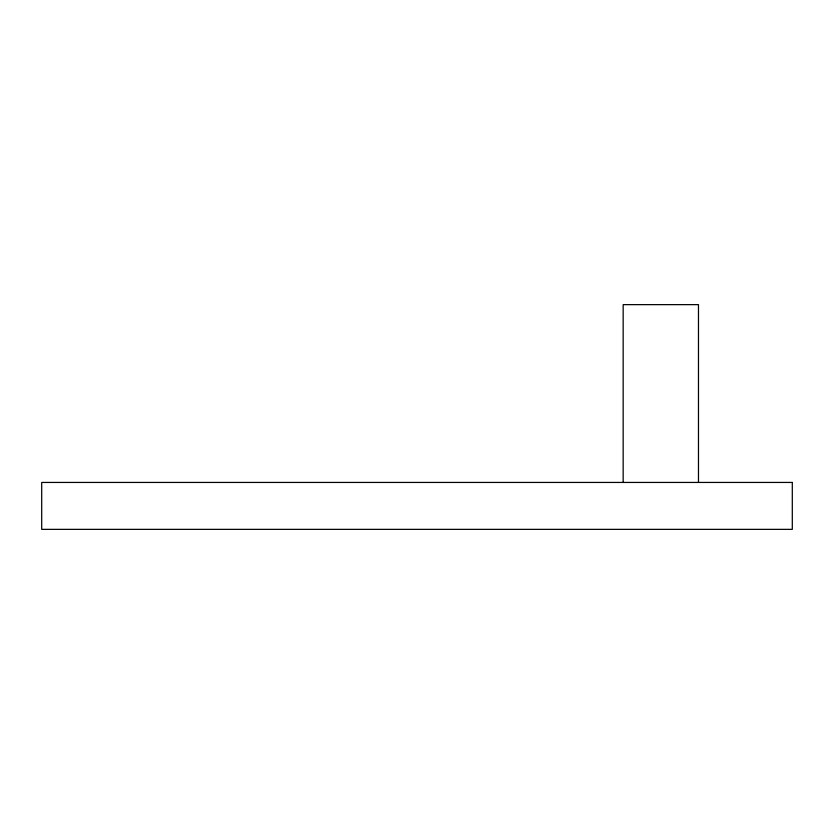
<?xml version="1.0" encoding="UTF-8"?>
<svg xmlns="http://www.w3.org/2000/svg" width="834" height="834" viewBox="0 0 834 834"><rect width="100%" height="100%" fill="white"/><g stroke="black" fill="none" stroke-linecap="round" stroke-linejoin="round"><path stroke-width="1.25" d="M698.475 482.438L698.475 304.639L623.165 304.639L623.165 482.438M792.3 482.438L41.7 482.438L41.7 529.361L792.3 529.361L792.3 482.438"/></g></svg>
